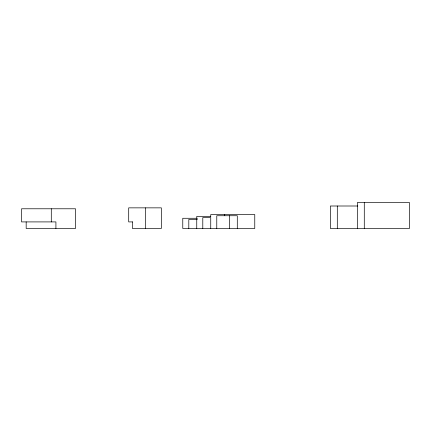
<?xml version="1.0" encoding="UTF-8"?>
<svg xmlns="http://www.w3.org/2000/svg" width="431" height="431" viewBox="0 0 431 431"><rect width="100%" height="100%" fill="white"/><g stroke="black" fill="none" stroke-linecap="round" stroke-linejoin="round"><path stroke-width="0.65" d="M357.778 206.002L330.383 206.002L330.383 228.473L409.45 228.473L409.45 202.527L357.364 202.527L357.364 228.473M210.775 216.427L196.751 216.427L196.751 218.28M197.457 218.28L182.771 218.28L182.771 228.473L254.764 228.473L254.764 214.573L210.737 214.573L210.737 216.427M197.409 219.438L188.805 219.438L188.805 228.473M132.624 221.911L128.697 221.911L128.697 207.855L161.339 207.855L161.339 228.473L132.43 228.473L132.43 221.911M364.287 202.527L364.287 228.473M337.306 206.002L337.306 228.473M237.292 228.473L237.292 215.732L216.771 215.732L216.771 228.473M229.346 215.732L229.346 228.473M224.718 214.573L224.718 215.732M210.737 228.473L210.737 217.585L202.791 217.585L202.791 228.473M196.751 219.438L196.751 228.473M145.462 207.855L145.462 228.473M55.917 228.473L55.917 221.911L21.55 221.911L21.55 208.782L75.522 208.782L75.522 228.473L26.172 228.473L26.172 221.911M51.294 208.782L51.294 221.911"/></g></svg>
